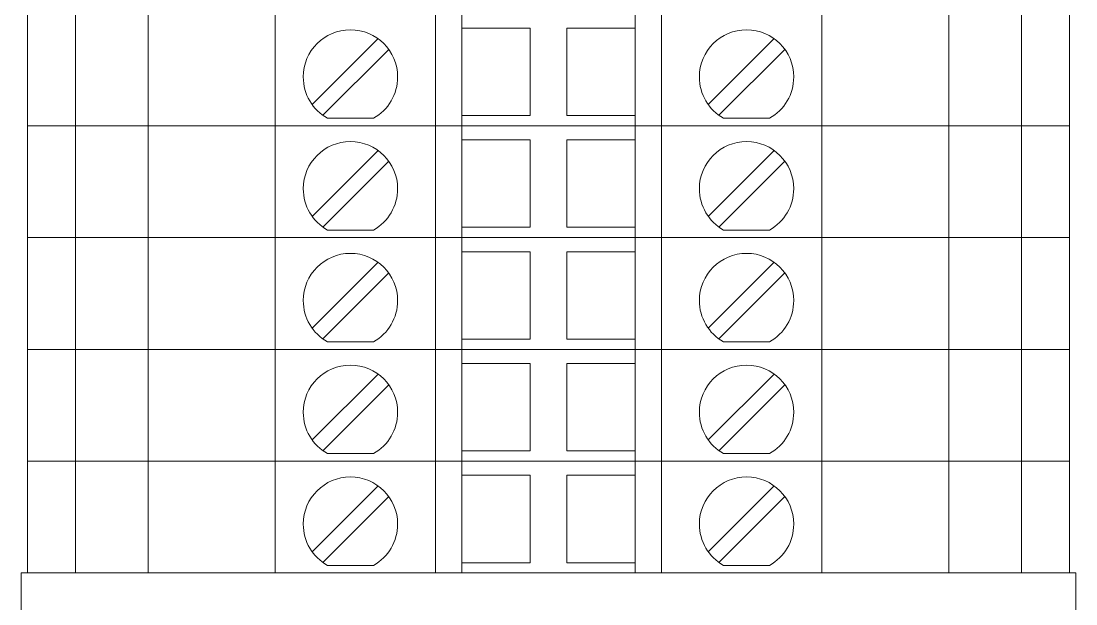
# Model space of a CAD drawing. Header units: millimetres. Extents: x 1880 to 4113, y 771 to 2990.
# Drawn here: x 2250.37 to 2298.97, y 1859.89 to 1886.74 of the extents above; entities that cross this region are included whole.
import ezdxf

# ---------------------------------------------------------------- set-up
doc = ezdxf.new("R2010")
doc.units = ezdxf.units.MM
doc.layers.add('000-PI-Oprema', color=30, linetype='Continuous', lineweight=5)
doc.layers.add('000-PI-ORMAR', color=2, linetype='Continuous')

msp = doc.modelspace()

# ---------------------------------------------------------------- linework, layer by layer
at = {"color": 0, "linetype": 'ByBlock', "lineweight": 0, "ltscale": 0.25}
msp.add_lwpolyline([(2250.372, 1861.313), (2250.372, 1853.963), (2298.972, 1853.963), (2298.972, 1861.313), (2250.372, 1861.313)], dxfattribs=at)
at = {"layer": '000-PI-Oprema', "color": 0, "linetype": 'ByBlock', "lineweight": 0}
for p, q in [((2250.372, 1861.313), (2250.372, 1853.963)), ((2298.972, 1861.313), (2250.372, 1861.313)), ((2298.972, 1853.963), (2298.972, 1861.313))]:
    msp.add_line(p, q, dxfattribs=at)
at = {"layer": '000-PI-ORMAR', "color": 0, "linetype": 'ByBlock', "lineweight": 0}
for p, q in [((2250.672, 1881.913), (2250.672, 1887.063)), ((2252.872, 1881.913), (2252.872, 1887.063)), ((2256.233, 1881.913), (2256.233, 1887.063)), ((2262.072, 1881.913), (2262.072, 1887.063)), ((2269.472, 1881.913), (2269.472, 1887.063)), ((2270.672, 1881.913), (2270.672, 1887.063)), ((2278.672, 1881.913), (2278.672, 1887.063)), ((2279.872, 1881.913), (2279.872, 1887.063)), ((2287.272, 1881.913), (2287.272, 1887.063)), ((2293.111, 1881.913), (2293.111, 1887.063)), ((2296.472, 1881.913), (2296.472, 1887.063)), ((2298.672, 1881.913), (2298.672, 1887.063)), ((2270.672, 1886.413), (2270.672, 1886.413)), ((2270.672, 1886.413), (2273.822, 1886.413)), ((2273.822, 1886.413), (2273.822, 1882.388)), ((2273.822, 1886.413), (2273.822, 1886.413)), ((2275.522, 1886.413), (2278.672, 1886.413)), ((2275.522, 1882.388), (2275.522, 1886.413)), ((2275.522, 1886.413), (2275.522, 1886.413)), ((2278.672, 1886.413), (2278.672, 1886.413)), ((2266.817, 1885.929), (2263.782, 1882.893)), ((2266.817, 1885.929), (2266.817, 1885.929)), ((2285.067, 1885.929), (2282.032, 1882.893)), ((2285.067, 1885.929), (2285.067, 1885.929)), ((2264.276, 1882.398), (2267.312, 1885.434)), ((2267.312, 1885.434), (2267.312, 1885.434)), ((2269.472, 1882.863), (2269.472, 1885.463)), ((2269.472, 1885.463), (2269.472, 1885.463)), ((2279.872, 1885.463), (2279.872, 1885.463)), ((2279.872, 1882.863), (2279.872, 1885.463)), ((2282.526, 1882.398), (2285.562, 1885.434)), ((2285.562, 1885.434), (2285.562, 1885.434)), ((2263.782, 1882.893), (2263.782, 1882.893)), ((2269.472, 1882.863), (2269.472, 1882.863)), ((2279.872, 1882.863), (2279.872, 1882.863)), ((2282.032, 1882.893), (2282.032, 1882.893)), ((2264.276, 1882.398), (2264.276, 1882.398)), ((2270.672, 1882.388), (2270.672, 1882.388)), ((2273.822, 1882.388), (2270.672, 1882.388)), ((2273.822, 1882.388), (2273.822, 1882.388)), ((2278.672, 1882.388), (2275.522, 1882.388)), ((2275.522, 1882.388), (2275.522, 1882.388)), ((2278.672, 1882.388), (2278.672, 1882.388)), ((2282.526, 1882.398), (2282.526, 1882.398)), ((2250.672, 1881.913), (2250.672, 1881.913)), ((2250.672, 1881.913), (2251.355, 1881.913)), ((2250.672, 1881.913), (2250.672, 1881.913)), ((2250.672, 1881.913), (2251.355, 1881.913)), ((2250.672, 1876.763), (2250.672, 1881.913)), ((2251.672, 1881.913), (2251.355, 1881.913)), ((2251.672, 1881.913), (2251.355, 1881.913)), ((2252.872, 1881.913), (2251.672, 1881.913)), ((2251.672, 1881.913), (2251.672, 1881.913)), ((2251.672, 1881.913), (2251.672, 1881.913)), ((2252.872, 1881.913), (2251.672, 1881.913)), ((2252.172, 1881.913), (2252.172, 1881.913)), ((2254.464, 1881.913), (2252.872, 1881.913)), ((2252.872, 1881.913), (2252.872, 1881.913)), ((2252.872, 1881.913), (2252.872, 1881.913)), ((2254.464, 1881.913), (2252.872, 1881.913)), ((2252.872, 1876.763), (2252.872, 1881.913)), ((2256.606, 1881.913), (2254.464, 1881.913)), ((2256.606, 1881.913), (2254.464, 1881.913)), ((2254.922, 1881.913), (2254.922, 1881.913)), ((2254.922, 1881.913), (2254.922, 1881.913)), ((2256.233, 1876.763), (2256.233, 1881.913)), ((2256.606, 1881.913), (2256.99, 1881.913)), ((2256.99, 1881.913), (2256.606, 1881.913)), ((2256.99, 1881.913), (2259.498, 1881.913)), ((2259.498, 1881.913), (2256.99, 1881.913)), ((2257.472, 1881.913), (2257.472, 1881.913)), ((2257.472, 1881.913), (2257.472, 1881.913)), ((2258.372, 1881.913), (2258.372, 1881.913)), ((2258.372, 1881.913), (2258.372, 1881.913)), ((2258.672, 1881.913), (2258.672, 1881.913)), ((2262.072, 1881.913), (2259.498, 1881.913)), ((2262.072, 1881.913), (2259.498, 1881.913)), ((2269.472, 1881.913), (2262.072, 1881.913)), ((2269.472, 1881.913), (2262.072, 1881.913)), ((2262.072, 1876.763), (2262.072, 1881.913)), ((2264.488, 1882.263), (2264.488, 1882.263)), ((2264.488, 1882.263), (2266.606, 1882.263)), ((2266.606, 1882.263), (2266.606, 1882.263)), ((2270.672, 1881.913), (2269.472, 1881.913)), ((2270.672, 1881.913), (2269.472, 1881.913)), ((2269.472, 1876.763), (2269.472, 1881.913)), ((2278.672, 1881.913), (2270.672, 1881.913)), ((2270.672, 1881.913), (2270.672, 1881.913)), ((2270.672, 1881.913), (2270.672, 1881.913)), ((2278.672, 1881.913), (2270.672, 1881.913)), ((2270.672, 1876.763), (2270.672, 1881.913)), ((2279.872, 1881.913), (2278.672, 1881.913)), ((2278.672, 1881.913), (2278.672, 1881.913)), ((2278.672, 1881.913), (2278.672, 1881.913)), ((2279.872, 1881.913), (2278.672, 1881.913)), ((2278.672, 1876.763), (2278.672, 1881.913)), ((2287.272, 1881.913), (2279.872, 1881.913)), ((2287.272, 1881.913), (2279.872, 1881.913)), ((2279.872, 1876.763), (2279.872, 1881.913)), ((2282.738, 1882.263), (2282.738, 1882.263)), ((2282.738, 1882.263), (2284.856, 1882.263)), ((2284.472, 1881.913), (2284.472, 1881.913)), ((2284.472, 1881.913), (2284.472, 1881.913)), ((2284.856, 1882.263), (2284.856, 1882.263)), ((2289.846, 1881.913), (2287.272, 1881.913)), ((2289.846, 1881.913), (2287.272, 1881.913)), ((2287.272, 1876.763), (2287.272, 1881.913)), ((2289.522, 1881.913), (2289.522, 1881.913)), ((2289.522, 1881.913), (2289.522, 1881.913)), ((2289.846, 1881.913), (2292.354, 1881.913)), ((2292.354, 1881.913), (2289.846, 1881.913)), ((2290.672, 1881.913), (2290.672, 1881.913)), ((2292.172, 1881.913), (2292.172, 1881.913)), ((2292.172, 1881.913), (2292.172, 1881.913)), ((2292.354, 1881.913), (2292.738, 1881.913)), ((2292.738, 1881.913), (2292.354, 1881.913)), ((2294.88, 1881.913), (2292.738, 1881.913)), ((2294.88, 1881.913), (2292.738, 1881.913)), ((2293.111, 1876.763), (2293.111, 1881.913)), ((2294.422, 1881.913), (2294.422, 1881.913)), ((2294.422, 1881.913), (2294.422, 1881.913)), ((2296.472, 1881.913), (2294.88, 1881.913)), ((2296.472, 1881.913), (2294.88, 1881.913)), ((2296.472, 1881.913), (2298.672, 1881.913)), ((2296.472, 1881.913), (2296.472, 1881.913)), ((2296.472, 1881.913), (2296.472, 1881.913)), ((2296.472, 1881.913), (2298.672, 1881.913)), ((2296.472, 1876.763), (2296.472, 1881.913)), ((2298.672, 1881.913), (2298.672, 1881.913)), ((2298.672, 1881.913), (2298.672, 1881.913)), ((2298.672, 1876.763), (2298.672, 1881.913)), ((2270.672, 1881.263), (2270.672, 1881.263)), ((2270.672, 1881.263), (2273.822, 1881.263)), ((2273.822, 1881.263), (2273.822, 1877.238)), ((2273.822, 1881.263), (2273.822, 1881.263)), ((2275.522, 1881.263), (2278.672, 1881.263)), ((2275.522, 1877.238), (2275.522, 1881.263)), ((2275.522, 1881.263), (2275.522, 1881.263)), ((2278.672, 1881.263), (2278.672, 1881.263)), ((2266.817, 1880.779), (2263.782, 1877.743)), ((2266.817, 1880.779), (2266.817, 1880.779)), ((2285.067, 1880.779), (2282.032, 1877.743)), ((2285.067, 1880.779), (2285.067, 1880.779)), ((2264.276, 1877.248), (2267.312, 1880.284)), ((2267.312, 1880.284), (2267.312, 1880.284)), ((2269.472, 1877.713), (2269.472, 1880.313)), ((2269.472, 1880.313), (2269.472, 1880.313)), ((2279.872, 1880.313), (2279.872, 1880.313)), ((2279.872, 1877.713), (2279.872, 1880.313)), ((2282.526, 1877.248), (2285.562, 1880.284)), ((2285.562, 1880.284), (2285.562, 1880.284)), ((2263.782, 1877.743), (2263.782, 1877.743)), ((2269.472, 1877.713), (2269.472, 1877.713)), ((2279.872, 1877.713), (2279.872, 1877.713)), ((2282.032, 1877.743), (2282.032, 1877.743)), ((2264.276, 1877.248), (2264.276, 1877.248)), ((2264.488, 1877.113), (2264.488, 1877.113)), ((2264.488, 1877.113), (2266.606, 1877.113)), ((2266.606, 1877.113), (2266.606, 1877.113)), ((2270.672, 1877.238), (2270.672, 1877.238)), ((2273.822, 1877.238), (2270.672, 1877.238)), ((2273.822, 1877.238), (2273.822, 1877.238)), ((2278.672, 1877.238), (2275.522, 1877.238)), ((2275.522, 1877.238), (2275.522, 1877.238)), ((2278.672, 1877.238), (2278.672, 1877.238)), ((2282.526, 1877.248), (2282.526, 1877.248)), ((2282.738, 1877.113), (2282.738, 1877.113)), ((2282.738, 1877.113), (2284.856, 1877.113)), ((2284.856, 1877.113), (2284.856, 1877.113)), ((2250.672, 1876.763), (2250.672, 1876.763)), ((2250.672, 1876.763), (2251.355, 1876.763)), ((2250.672, 1876.763), (2250.672, 1876.763)), ((2250.672, 1876.763), (2251.355, 1876.763)), ((2250.672, 1871.613), (2250.672, 1876.763)), ((2251.672, 1876.763), (2251.355, 1876.763)), ((2251.672, 1876.763), (2251.355, 1876.763)), ((2252.872, 1876.763), (2251.672, 1876.763)), ((2251.672, 1876.763), (2251.672, 1876.763)), ((2251.672, 1876.763), (2251.672, 1876.763)), ((2252.872, 1876.763), (2251.672, 1876.763)), ((2252.172, 1876.763), (2252.172, 1876.763)), ((2254.464, 1876.763), (2252.872, 1876.763)), ((2252.872, 1876.763), (2252.872, 1876.763)), ((2252.872, 1876.763), (2252.872, 1876.763)), ((2254.464, 1876.763), (2252.872, 1876.763)), ((2252.872, 1871.613), (2252.872, 1876.763)), ((2256.606, 1876.763), (2254.464, 1876.763)), ((2256.606, 1876.763), (2254.464, 1876.763)), ((2254.922, 1876.763), (2254.922, 1876.763)), ((2254.922, 1876.763), (2254.922, 1876.763)), ((2256.233, 1871.613), (2256.233, 1876.763)), ((2256.606, 1876.763), (2256.99, 1876.763)), ((2256.99, 1876.763), (2256.606, 1876.763)), ((2256.99, 1876.763), (2259.498, 1876.763)), ((2259.498, 1876.763), (2256.99, 1876.763)), ((2257.472, 1876.763), (2257.472, 1876.763)), ((2257.472, 1876.763), (2257.472, 1876.763)), ((2258.372, 1876.763), (2258.372, 1876.763)), ((2258.372, 1876.763), (2258.372, 1876.763)), ((2258.672, 1876.763), (2258.672, 1876.763)), ((2262.072, 1876.763), (2259.498, 1876.763)), ((2262.072, 1876.763), (2259.498, 1876.763)), ((2269.472, 1876.763), (2262.072, 1876.763)), ((2269.472, 1876.763), (2262.072, 1876.763)), ((2262.072, 1871.613), (2262.072, 1876.763)), ((2270.672, 1876.763), (2269.472, 1876.763)), ((2270.672, 1876.763), (2269.472, 1876.763)), ((2269.472, 1871.613), (2269.472, 1876.763)), ((2278.672, 1876.763), (2270.672, 1876.763)), ((2270.672, 1876.763), (2270.672, 1876.763)), ((2270.672, 1876.763), (2270.672, 1876.763)), ((2278.672, 1876.763), (2270.672, 1876.763)), ((2270.672, 1871.613), (2270.672, 1876.763)), ((2279.872, 1876.763), (2278.672, 1876.763)), ((2278.672, 1876.763), (2278.672, 1876.763)), ((2278.672, 1876.763), (2278.672, 1876.763)), ((2279.872, 1876.763), (2278.672, 1876.763)), ((2278.672, 1871.613), (2278.672, 1876.763)), ((2287.272, 1876.763), (2279.872, 1876.763)), ((2287.272, 1876.763), (2279.872, 1876.763)), ((2279.872, 1871.613), (2279.872, 1876.763)), ((2284.472, 1876.763), (2284.472, 1876.763)), ((2284.472, 1876.763), (2284.472, 1876.763)), ((2289.846, 1876.763), (2287.272, 1876.763)), ((2289.846, 1876.763), (2287.272, 1876.763)), ((2287.272, 1871.613), (2287.272, 1876.763)), ((2289.522, 1876.763), (2289.522, 1876.763)), ((2289.522, 1876.763), (2289.522, 1876.763)), ((2289.846, 1876.763), (2292.354, 1876.763)), ((2292.354, 1876.763), (2289.846, 1876.763)), ((2290.672, 1876.763), (2290.672, 1876.763)), ((2292.172, 1876.763), (2292.172, 1876.763)), ((2292.172, 1876.763), (2292.172, 1876.763)), ((2292.354, 1876.763), (2292.738, 1876.763)), ((2292.738, 1876.763), (2292.354, 1876.763)), ((2294.88, 1876.763), (2292.738, 1876.763)), ((2294.88, 1876.763), (2292.738, 1876.763)), ((2293.111, 1871.613), (2293.111, 1876.763)), ((2294.422, 1876.763), (2294.422, 1876.763)), ((2294.422, 1876.763), (2294.422, 1876.763)), ((2296.472, 1876.763), (2294.88, 1876.763)), ((2296.472, 1876.763), (2294.88, 1876.763)), ((2296.472, 1876.763), (2298.672, 1876.763)), ((2296.472, 1876.763), (2296.472, 1876.763)), ((2296.472, 1876.763), (2296.472, 1876.763)), ((2296.472, 1876.763), (2298.672, 1876.763)), ((2296.472, 1871.613), (2296.472, 1876.763)), ((2298.672, 1876.763), (2298.672, 1876.763)), ((2298.672, 1876.763), (2298.672, 1876.763)), ((2298.672, 1871.613), (2298.672, 1876.763)), ((2270.672, 1876.113), (2270.672, 1876.113)), ((2270.672, 1876.113), (2273.822, 1876.113)), ((2273.822, 1876.113), (2273.822, 1872.088)), ((2273.822, 1876.113), (2273.822, 1876.113)), ((2275.522, 1876.113), (2278.672, 1876.113)), ((2275.522, 1872.088), (2275.522, 1876.113)), ((2275.522, 1876.113), (2275.522, 1876.113)), ((2278.672, 1876.113), (2278.672, 1876.113)), ((2266.817, 1875.629), (2263.782, 1872.593)), ((2266.817, 1875.629), (2266.817, 1875.629)), ((2285.067, 1875.629), (2282.032, 1872.593)), ((2285.067, 1875.629), (2285.067, 1875.629)), ((2264.276, 1872.098), (2267.312, 1875.134)), ((2267.312, 1875.134), (2267.312, 1875.134)), ((2269.472, 1872.563), (2269.472, 1875.163)), ((2269.472, 1875.163), (2269.472, 1875.163)), ((2279.872, 1875.163), (2279.872, 1875.163)), ((2279.872, 1872.563), (2279.872, 1875.163)), ((2282.526, 1872.098), (2285.562, 1875.134)), ((2285.562, 1875.134), (2285.562, 1875.134)), ((2263.782, 1872.593), (2263.782, 1872.593)), ((2269.472, 1872.563), (2269.472, 1872.563)), ((2279.872, 1872.563), (2279.872, 1872.563)), ((2282.032, 1872.593), (2282.032, 1872.593)), ((2264.276, 1872.098), (2264.276, 1872.098)), ((2270.672, 1872.088), (2270.672, 1872.088)), ((2273.822, 1872.088), (2270.672, 1872.088)), ((2273.822, 1872.088), (2273.822, 1872.088)), ((2278.672, 1872.088), (2275.522, 1872.088)), ((2275.522, 1872.088), (2275.522, 1872.088)), ((2278.672, 1872.088), (2278.672, 1872.088)), ((2282.526, 1872.098), (2282.526, 1872.098)), ((2250.672, 1871.613), (2250.672, 1871.613)), ((2250.672, 1871.613), (2251.355, 1871.613)), ((2250.672, 1871.613), (2250.672, 1871.613)), ((2250.672, 1871.613), (2251.355, 1871.613)), ((2250.672, 1866.463), (2250.672, 1871.613)), ((2251.672, 1871.613), (2251.355, 1871.613)), ((2251.672, 1871.613), (2251.355, 1871.613)), ((2252.872, 1871.613), (2251.672, 1871.613)), ((2251.672, 1871.613), (2251.672, 1871.613)), ((2251.672, 1871.613), (2251.672, 1871.613)), ((2252.872, 1871.613), (2251.672, 1871.613)), ((2252.172, 1871.613), (2252.172, 1871.613)), ((2254.464, 1871.613), (2252.872, 1871.613)), ((2252.872, 1871.613), (2252.872, 1871.613)), ((2252.872, 1871.613), (2252.872, 1871.613)), ((2254.464, 1871.613), (2252.872, 1871.613)), ((2252.872, 1866.463), (2252.872, 1871.613)), ((2256.606, 1871.613), (2254.464, 1871.613)), ((2256.606, 1871.613), (2254.464, 1871.613)), ((2254.922, 1871.613), (2254.922, 1871.613)), ((2254.922, 1871.613), (2254.922, 1871.613)), ((2256.233, 1866.463), (2256.233, 1871.613)), ((2256.606, 1871.613), (2256.99, 1871.613)), ((2256.99, 1871.613), (2256.606, 1871.613)), ((2256.99, 1871.613), (2259.498, 1871.613)), ((2259.498, 1871.613), (2256.99, 1871.613)), ((2257.472, 1871.613), (2257.472, 1871.613)), ((2257.472, 1871.613), (2257.472, 1871.613)), ((2258.372, 1871.613), (2258.372, 1871.613)), ((2258.372, 1871.613), (2258.372, 1871.613)), ((2258.672, 1871.613), (2258.672, 1871.613)), ((2262.072, 1871.613), (2259.498, 1871.613)), ((2262.072, 1871.613), (2259.498, 1871.613)), ((2269.472, 1871.613), (2262.072, 1871.613)), ((2269.472, 1871.613), (2262.072, 1871.613)), ((2262.072, 1866.463), (2262.072, 1871.613)), ((2264.488, 1871.963), (2264.488, 1871.963)), ((2264.488, 1871.963), (2266.606, 1871.963)), ((2266.606, 1871.963), (2266.606, 1871.963)), ((2270.672, 1871.613), (2269.472, 1871.613)), ((2270.672, 1871.613), (2269.472, 1871.613)), ((2269.472, 1866.463), (2269.472, 1871.613)), ((2278.672, 1871.613), (2270.672, 1871.613)), ((2270.672, 1871.613), (2270.672, 1871.613)), ((2270.672, 1871.613), (2270.672, 1871.613)), ((2278.672, 1871.613), (2270.672, 1871.613)), ((2270.672, 1866.463), (2270.672, 1871.613)), ((2279.872, 1871.613), (2278.672, 1871.613)), ((2278.672, 1871.613), (2278.672, 1871.613)), ((2278.672, 1871.613), (2278.672, 1871.613)), ((2279.872, 1871.613), (2278.672, 1871.613)), ((2278.672, 1866.463), (2278.672, 1871.613)), ((2287.272, 1871.613), (2279.872, 1871.613)), ((2287.272, 1871.613), (2279.872, 1871.613)), ((2279.872, 1866.463), (2279.872, 1871.613)), ((2282.738, 1871.963), (2282.738, 1871.963)), ((2282.738, 1871.963), (2284.856, 1871.963)), ((2284.472, 1871.613), (2284.472, 1871.613)), ((2284.472, 1871.613), (2284.472, 1871.613)), ((2284.856, 1871.963), (2284.856, 1871.963)), ((2289.846, 1871.613), (2287.272, 1871.613)), ((2289.846, 1871.613), (2287.272, 1871.613)), ((2287.272, 1866.463), (2287.272, 1871.613)), ((2289.522, 1871.613), (2289.522, 1871.613)), ((2289.522, 1871.613), (2289.522, 1871.613)), ((2289.846, 1871.613), (2292.354, 1871.613)), ((2292.354, 1871.613), (2289.846, 1871.613)), ((2290.672, 1871.613), (2290.672, 1871.613)), ((2292.172, 1871.613), (2292.172, 1871.613)), ((2292.172, 1871.613), (2292.172, 1871.613)), ((2292.354, 1871.613), (2292.738, 1871.613)), ((2292.738, 1871.613), (2292.354, 1871.613)), ((2294.88, 1871.613), (2292.738, 1871.613)), ((2294.88, 1871.613), (2292.738, 1871.613)), ((2293.111, 1866.463), (2293.111, 1871.613)), ((2294.422, 1871.613), (2294.422, 1871.613)), ((2294.422, 1871.613), (2294.422, 1871.613)), ((2296.472, 1871.613), (2294.88, 1871.613)), ((2296.472, 1871.613), (2294.88, 1871.613)), ((2296.472, 1871.613), (2298.672, 1871.613)), ((2296.472, 1871.613), (2296.472, 1871.613)), ((2296.472, 1871.613), (2296.472, 1871.613)), ((2296.472, 1871.613), (2298.672, 1871.613)), ((2296.472, 1866.463), (2296.472, 1871.613)), ((2298.672, 1871.613), (2298.672, 1871.613)), ((2298.672, 1871.613), (2298.672, 1871.613)), ((2298.672, 1866.463), (2298.672, 1871.613)), ((2270.672, 1870.963), (2270.672, 1870.963)), ((2270.672, 1870.963), (2273.822, 1870.963)), ((2273.822, 1870.963), (2273.822, 1866.938)), ((2273.822, 1870.963), (2273.822, 1870.963)), ((2275.522, 1870.963), (2278.672, 1870.963)), ((2275.522, 1866.938), (2275.522, 1870.963)), ((2275.522, 1870.963), (2275.522, 1870.963)), ((2278.672, 1870.963), (2278.672, 1870.963)), ((2266.817, 1870.479), (2263.782, 1867.443)), ((2266.817, 1870.479), (2266.817, 1870.479)), ((2285.067, 1870.479), (2282.032, 1867.443)), ((2285.067, 1870.479), (2285.067, 1870.479)), ((2264.276, 1866.948), (2267.312, 1869.984)), ((2267.312, 1869.984), (2267.312, 1869.984)), ((2269.472, 1867.413), (2269.472, 1870.013)), ((2269.472, 1870.013), (2269.472, 1870.013)), ((2279.872, 1870.013), (2279.872, 1870.013)), ((2279.872, 1867.413), (2279.872, 1870.013)), ((2282.526, 1866.948), (2285.562, 1869.984)), ((2285.562, 1869.984), (2285.562, 1869.984)), ((2263.782, 1867.443), (2263.782, 1867.443)), ((2269.472, 1867.413), (2269.472, 1867.413)), ((2279.872, 1867.413), (2279.872, 1867.413)), ((2282.032, 1867.443), (2282.032, 1867.443)), ((2264.276, 1866.948), (2264.276, 1866.948)), ((2264.488, 1866.813), (2264.488, 1866.813)), ((2264.488, 1866.813), (2266.606, 1866.813)), ((2266.606, 1866.813), (2266.606, 1866.813)), ((2270.672, 1866.938), (2270.672, 1866.938)), ((2273.822, 1866.938), (2270.672, 1866.938)), ((2273.822, 1866.938), (2273.822, 1866.938)), ((2278.672, 1866.938), (2275.522, 1866.938)), ((2275.522, 1866.938), (2275.522, 1866.938)), ((2278.672, 1866.938), (2278.672, 1866.938)), ((2282.526, 1866.948), (2282.526, 1866.948)), ((2282.738, 1866.813), (2282.738, 1866.813)), ((2282.738, 1866.813), (2284.856, 1866.813)), ((2284.856, 1866.813), (2284.856, 1866.813)), ((2250.672, 1866.463), (2250.672, 1866.463)), ((2250.672, 1866.463), (2251.355, 1866.463)), ((2250.672, 1866.463), (2250.672, 1866.463)), ((2250.672, 1866.463), (2251.355, 1866.463)), ((2250.672, 1861.313), (2250.672, 1866.463)), ((2251.672, 1866.463), (2251.355, 1866.463)), ((2251.672, 1866.463), (2251.355, 1866.463)), ((2252.872, 1866.463), (2251.672, 1866.463)), ((2251.672, 1866.463), (2251.672, 1866.463)), ((2251.672, 1866.463), (2251.672, 1866.463)), ((2252.872, 1866.463), (2251.672, 1866.463)), ((2252.172, 1866.463), (2252.172, 1866.463)), ((2254.464, 1866.463), (2252.872, 1866.463)), ((2252.872, 1866.463), (2252.872, 1866.463)), ((2252.872, 1866.463), (2252.872, 1866.463)), ((2254.464, 1866.463), (2252.872, 1866.463)), ((2252.872, 1861.313), (2252.872, 1866.463)), ((2256.606, 1866.463), (2254.464, 1866.463)), ((2256.606, 1866.463), (2254.464, 1866.463)), ((2254.922, 1866.463), (2254.922, 1866.463)), ((2254.922, 1866.463), (2254.922, 1866.463)), ((2256.233, 1861.313), (2256.233, 1866.463)), ((2256.606, 1866.463), (2256.99, 1866.463)), ((2256.99, 1866.463), (2256.606, 1866.463)), ((2256.99, 1866.463), (2259.498, 1866.463)), ((2259.498, 1866.463), (2256.99, 1866.463)), ((2257.472, 1866.463), (2257.472, 1866.463)), ((2257.472, 1866.463), (2257.472, 1866.463)), ((2258.372, 1866.463), (2258.372, 1866.463)), ((2258.372, 1866.463), (2258.372, 1866.463)), ((2258.672, 1866.463), (2258.672, 1866.463)), ((2262.072, 1866.463), (2259.498, 1866.463)), ((2262.072, 1866.463), (2259.498, 1866.463)), ((2269.472, 1866.463), (2262.072, 1866.463)), ((2269.472, 1866.463), (2262.072, 1866.463)), ((2262.072, 1861.313), (2262.072, 1866.463)), ((2270.672, 1866.463), (2269.472, 1866.463)), ((2270.672, 1866.463), (2269.472, 1866.463)), ((2269.472, 1861.313), (2269.472, 1866.463)), ((2278.672, 1866.463), (2270.672, 1866.463)), ((2270.672, 1866.463), (2270.672, 1866.463)), ((2270.672, 1866.463), (2270.672, 1866.463)), ((2278.672, 1866.463), (2270.672, 1866.463)), ((2270.672, 1861.313), (2270.672, 1866.463)), ((2279.872, 1866.463), (2278.672, 1866.463)), ((2278.672, 1866.463), (2278.672, 1866.463)), ((2278.672, 1866.463), (2278.672, 1866.463)), ((2279.872, 1866.463), (2278.672, 1866.463)), ((2278.672, 1861.313), (2278.672, 1866.463)), ((2287.272, 1866.463), (2279.872, 1866.463)), ((2287.272, 1866.463), (2279.872, 1866.463)), ((2279.872, 1861.313), (2279.872, 1866.463)), ((2284.472, 1866.463), (2284.472, 1866.463)), ((2284.472, 1866.463), (2284.472, 1866.463)), ((2289.846, 1866.463), (2287.272, 1866.463)), ((2289.846, 1866.463), (2287.272, 1866.463)), ((2287.272, 1861.313), (2287.272, 1866.463)), ((2289.522, 1866.463), (2289.522, 1866.463)), ((2289.522, 1866.463), (2289.522, 1866.463)), ((2289.846, 1866.463), (2292.354, 1866.463)), ((2292.354, 1866.463), (2289.846, 1866.463)), ((2290.672, 1866.463), (2290.672, 1866.463)), ((2292.172, 1866.463), (2292.172, 1866.463)), ((2292.172, 1866.463), (2292.172, 1866.463)), ((2292.354, 1866.463), (2292.738, 1866.463)), ((2292.738, 1866.463), (2292.354, 1866.463)), ((2294.88, 1866.463), (2292.738, 1866.463)), ((2294.88, 1866.463), (2292.738, 1866.463)), ((2293.111, 1861.313), (2293.111, 1866.463)), ((2294.422, 1866.463), (2294.422, 1866.463)), ((2294.422, 1866.463), (2294.422, 1866.463)), ((2296.472, 1866.463), (2294.88, 1866.463)), ((2296.472, 1866.463), (2294.88, 1866.463)), ((2296.472, 1866.463), (2298.672, 1866.463)), ((2296.472, 1866.463), (2296.472, 1866.463)), ((2296.472, 1866.463), (2296.472, 1866.463)), ((2296.472, 1866.463), (2298.672, 1866.463)), ((2296.472, 1861.313), (2296.472, 1866.463)), ((2298.672, 1866.463), (2298.672, 1866.463)), ((2298.672, 1866.463), (2298.672, 1866.463)), ((2298.672, 1861.313), (2298.672, 1866.463)), ((2270.672, 1865.813), (2270.672, 1865.813)), ((2270.672, 1865.813), (2273.822, 1865.813)), ((2273.822, 1865.813), (2273.822, 1861.788)), ((2273.822, 1865.813), (2273.822, 1865.813)), ((2275.522, 1865.813), (2278.672, 1865.813)), ((2275.522, 1861.788), (2275.522, 1865.813)), ((2275.522, 1865.813), (2275.522, 1865.813)), ((2278.672, 1865.813), (2278.672, 1865.813)), ((2266.817, 1865.329), (2263.782, 1862.293)), ((2266.817, 1865.329), (2266.817, 1865.329)), ((2285.067, 1865.329), (2282.032, 1862.293)), ((2285.067, 1865.329), (2285.067, 1865.329)), ((2264.276, 1861.798), (2267.312, 1864.834)), ((2267.312, 1864.834), (2267.312, 1864.834)), ((2269.472, 1862.263), (2269.472, 1864.863)), ((2269.472, 1864.863), (2269.472, 1864.863)), ((2279.872, 1864.863), (2279.872, 1864.863)), ((2279.872, 1862.263), (2279.872, 1864.863)), ((2282.526, 1861.798), (2285.562, 1864.834)), ((2285.562, 1864.834), (2285.562, 1864.834)), ((2263.782, 1862.293), (2263.782, 1862.293)), ((2269.472, 1862.263), (2269.472, 1862.263)), ((2279.872, 1862.263), (2279.872, 1862.263)), ((2282.032, 1862.293), (2282.032, 1862.293)), ((2264.276, 1861.798), (2264.276, 1861.798)), ((2264.488, 1861.663), (2264.488, 1861.663)), ((2264.488, 1861.663), (2266.606, 1861.663)), ((2266.606, 1861.663), (2266.606, 1861.663)), ((2270.672, 1861.788), (2270.672, 1861.788)), ((2273.822, 1861.788), (2270.672, 1861.788)), ((2273.822, 1861.788), (2273.822, 1861.788)), ((2278.672, 1861.788), (2275.522, 1861.788)), ((2275.522, 1861.788), (2275.522, 1861.788)), ((2278.672, 1861.788), (2278.672, 1861.788)), ((2282.526, 1861.798), (2282.526, 1861.798)), ((2282.738, 1861.663), (2282.738, 1861.663)), ((2282.738, 1861.663), (2284.856, 1861.663)), ((2284.856, 1861.663), (2284.856, 1861.663)), ((2250.672, 1861.313), (2250.672, 1861.313)), ((2250.672, 1861.313), (2251.355, 1861.313)), ((2251.672, 1861.313), (2251.355, 1861.313)), ((2252.872, 1861.313), (2251.672, 1861.313)), ((2251.672, 1861.313), (2251.672, 1861.313)), ((2252.172, 1861.313), (2252.172, 1861.313)), ((2254.464, 1861.313), (2252.872, 1861.313)), ((2252.872, 1861.313), (2252.872, 1861.313)), ((2256.606, 1861.313), (2254.464, 1861.313)), ((2254.922, 1861.313), (2254.922, 1861.313)), ((2256.606, 1861.313), (2256.99, 1861.313)), ((2256.99, 1861.313), (2259.498, 1861.313)), ((2257.472, 1861.313), (2257.472, 1861.313)), ((2258.372, 1861.313), (2258.372, 1861.313)), ((2258.672, 1861.313), (2258.672, 1861.313)), ((2262.072, 1861.313), (2259.498, 1861.313)), ((2269.472, 1861.313), (2262.072, 1861.313)), ((2270.672, 1861.313), (2269.472, 1861.313)), ((2278.672, 1861.313), (2270.672, 1861.313)), ((2270.672, 1861.313), (2270.672, 1861.313)), ((2279.872, 1861.313), (2278.672, 1861.313)), ((2278.672, 1861.313), (2278.672, 1861.313)), ((2287.272, 1861.313), (2279.872, 1861.313)), ((2284.472, 1861.313), (2284.472, 1861.313)), ((2289.846, 1861.313), (2287.272, 1861.313)), ((2289.522, 1861.313), (2289.522, 1861.313)), ((2289.846, 1861.313), (2292.354, 1861.313)), ((2290.672, 1861.313), (2290.672, 1861.313)), ((2292.172, 1861.313), (2292.172, 1861.313)), ((2292.354, 1861.313), (2292.738, 1861.313)), ((2294.88, 1861.313), (2292.738, 1861.313)), ((2294.422, 1861.313), (2294.422, 1861.313)), ((2296.472, 1861.313), (2294.88, 1861.313)), ((2296.472, 1861.313), (2298.672, 1861.313)), ((2296.472, 1861.313), (2296.472, 1861.313)), ((2298.672, 1861.313), (2298.672, 1861.313))]:
    msp.add_line(p, q, dxfattribs=at)
for centre, start, end in [((2265.547, 1884.163), 360, 180), ((2283.797, 1884.163), 360, 180), ((2265.547, 1884.163), 180, 240.8754), ((2265.547, 1884.163), 299.1246, 360), ((2283.797, 1884.163), 180, 240.8754), ((2283.797, 1884.163), 299.1246, 360), ((2265.547, 1879.013), 360, 180), ((2283.797, 1879.013), 360, 180), ((2265.547, 1879.013), 180, 240.8754), ((2265.547, 1879.013), 299.1246, 360), ((2283.797, 1879.013), 180, 240.8754), ((2283.797, 1879.013), 299.1246, 360), ((2265.547, 1873.863), 360, 180), ((2283.797, 1873.863), 360, 180), ((2265.547, 1873.863), 180, 240.8754), ((2265.547, 1873.863), 299.1246, 360), ((2283.797, 1873.863), 180, 240.8754), ((2283.797, 1873.863), 299.1246, 360), ((2265.547, 1868.713), 360, 180), ((2283.797, 1868.713), 360, 180), ((2265.547, 1868.713), 180, 240.8754), ((2265.547, 1868.713), 299.1246, 360), ((2283.797, 1868.713), 180, 240.8754), ((2283.797, 1868.713), 299.1246, 360), ((2265.547, 1863.563), 360, 180), ((2283.797, 1863.563), 360, 180), ((2265.547, 1863.563), 180, 240.8754), ((2265.547, 1863.563), 299.1246, 360), ((2283.797, 1863.563), 180, 240.8754), ((2283.797, 1863.563), 299.1246, 360)]:
    msp.add_arc(centre, 2.175, start, end, dxfattribs=at)

doc.saveas('drawing.dxf')
